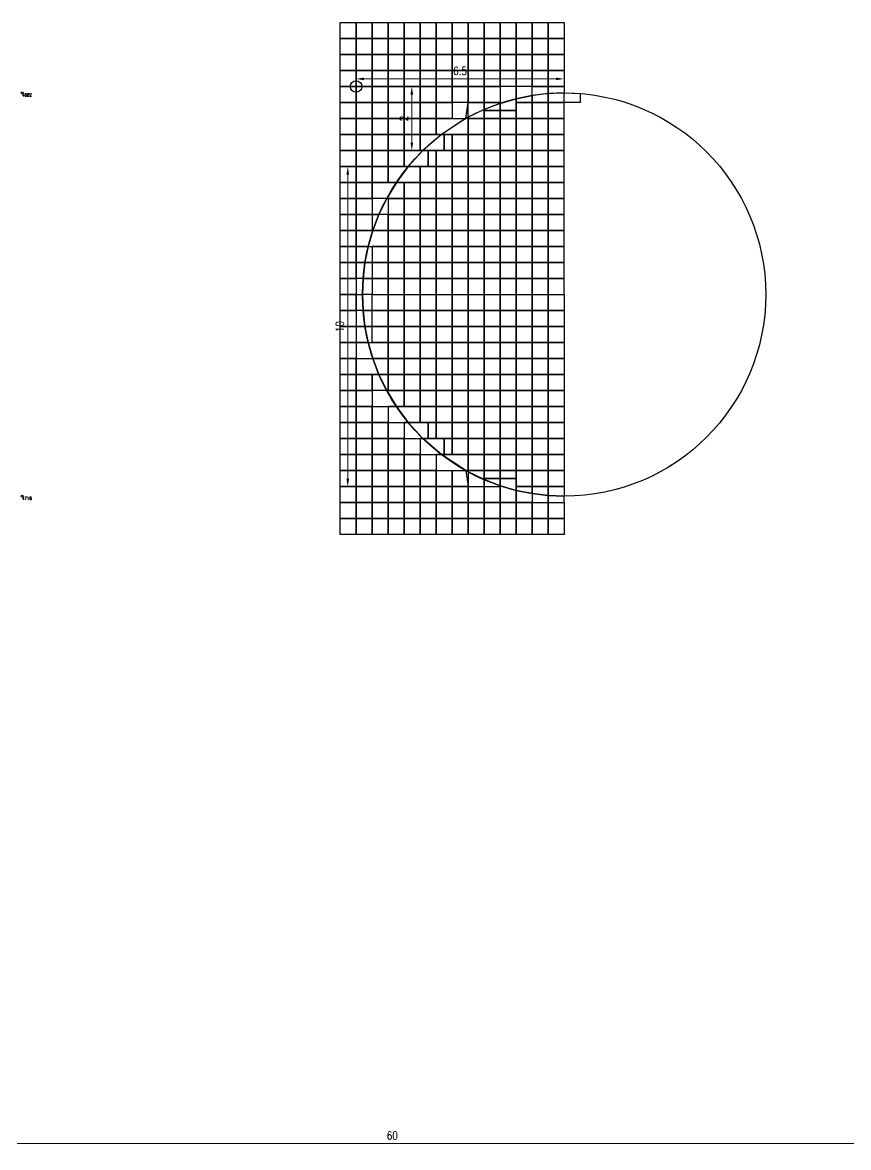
# Model space of a CAD drawing. Header units: millimetres. Extents: x -66 to 79, y -30 to 113.
# Drawn here: x 18.45 to 44.25, y 65 to 100.15 of the extents above; entities that cross this region are included whole.
import ezdxf

# ---------------------------------------------------------------- set-up
doc = ezdxf.new("R2010")
doc.units = ezdxf.units.MM
doc.layers.get('Defpoints').update_dxf_attribs({"color": 181})
for name, color, linetype in [('Irregular', 3, 'Continuous'), ('master_slave_nodes', 11, 'Continuous'), ('reg_small', 4, 'Continuous'), ('Segment_lining', 50, 'Continuous'), ('Stitch', 10, 'Continuous')]:
    doc.layers.add(name, color=color, linetype=linetype)
doc.styles.add('ROMANS', font='ROMANS.shx', dxfattribs={"width": 0.8})
doc.dimstyles.new('DIM_0.1', dxfattribs={"dimscale": 0.1, "dimtxt": 2.5, "dimasz": 2.5, "dimexe": 1.25, "dimexo": 1.25, "dimgap": 1.25, "dimtad": 1, "dimdec": 3, "dimzin": 11, "dimdsep": 46, "dimtxsty": 'ROMANS', "dimcen": 0, "dimclrd": 1, "dimclre": 1, "dimclrt": 7, "dimadec": 4, "dimazin": 3, "dimtfac": 1, "dimtdec": 3, "dimtofl": 0, "dimtmove": 2, "dimatfit": 3, "dimfxl": 1, "dimfrac": 2, "dimtolj": 1, "dimtzin": 11, "dimlwd": 0, "dimlwe": 0, "dimarcsym": 0})

# ---------------------------------------------------------------- blocks, each defined once
blk = doc.blocks.new('*D2')
at = {"color": 1, "lineweight": 0, "transparency": 16777216}
for p, q in [((0, 66.526), (0, 65.004)), ((60, 66.526), (60, 65.004)), ((0.25, 65.129), (59.75, 65.129))]:
    blk.add_line(p, q, dxfattribs=at)
at = {"color": 1, "transparency": 16777216}
for points in [[(0.25, 65.17), (0.25, 65.087), (0, 65.129)], [(59.75, 65.17), (59.75, 65.087), (60, 65.129)]]:
    blk.add_solid(points, dxfattribs=at)
at = {"layer": 'Defpoints', "color": 0, "transparency": 16777216}
for p in [(0, 66.651), (60, 66.651), (60, 65.129)]:
    blk.add_point(p, dxfattribs=at)
at = {"color": 7, "transparency": 16777216, "insert": (30, 65.379), "char_height": 0.25, "attachment_point": 5, "style": 'ROMANS'}
blk.add_mtext('\\A1;60', dxfattribs=at)
blk = doc.blocks.new('*D31')
at = {"color": 1, "lineweight": 0, "transparency": 16777216}
for p, q in [((28.867, 98.276), (28.867, 98.514)), ((35.367, 98.276), (35.367, 98.514)), ((29.117, 98.389), (35.117, 98.389))]:
    blk.add_line(p, q, dxfattribs=at)
at = {"color": 1, "transparency": 16777216}
for points in [[(29.117, 98.43), (29.117, 98.347), (28.867, 98.389)], [(35.117, 98.43), (35.117, 98.347), (35.367, 98.389)]]:
    blk.add_solid(points, dxfattribs=at)
at = {"layer": 'Defpoints', "color": 0, "transparency": 16777216}
for p in [(28.867, 98.151), (35.367, 98.389), (35.367, 98.151)]:
    blk.add_point(p, dxfattribs=at)
at = {"color": 7, "transparency": 16777216, "insert": (32.117, 98.639), "char_height": 0.25, "attachment_point": 5, "style": 'ROMANS'}
blk.add_mtext('\\A1;6.5', dxfattribs=at)
blk = doc.blocks.new('*D30')
at = {"color": 1, "lineweight": 0, "transparency": 16777216}
for p, q in [((28.742, 95.651), (28.484, 95.651)), ((28.609, 85.901), (28.609, 95.401)), ((28.742, 85.651), (28.484, 85.651))]:
    blk.add_line(p, q, dxfattribs=at)
at = {"color": 1, "transparency": 16777216}
for points in [[(28.568, 95.401), (28.651, 95.401), (28.609, 95.651)], [(28.568, 85.901), (28.651, 85.901), (28.609, 85.651)]]:
    blk.add_solid(points, dxfattribs=at)
at = {"layer": 'Defpoints', "color": 0, "transparency": 16777216}
for p in [(28.609, 95.651), (28.867, 95.651), (28.867, 85.651)]:
    blk.add_point(p, dxfattribs=at)
at = {"color": 7, "transparency": 16777216, "insert": (28.359, 90.651), "char_height": 0.25, "attachment_point": 5, "rotation": 90, "style": 'ROMANS'}
blk.add_mtext('\\A1;10', dxfattribs=at)
blk = doc.blocks.new('*D32')
at = {"color": 1, "lineweight": 0, "transparency": 16777216}
for p, q in [((30.742, 98.151), (30.485, 98.151)), ((30.61, 96.401), (30.61, 97.901)), ((30.742, 96.151), (30.485, 96.151))]:
    blk.add_line(p, q, dxfattribs=at)
at = {"color": 1, "transparency": 16777216}
for points in [[(30.568, 97.901), (30.652, 97.901), (30.61, 98.151)], [(30.568, 96.401), (30.652, 96.401), (30.61, 96.151)]]:
    blk.add_solid(points, dxfattribs=at)
at = {"layer": 'Defpoints', "color": 0, "transparency": 16777216}
for p in [(30.61, 98.151), (30.867, 98.151), (30.867, 96.151)]:
    blk.add_point(p, dxfattribs=at)
at = {"color": 7, "transparency": 16777216, "insert": (30.36, 97.151), "char_height": 0.25, "attachment_point": 5, "rotation": 90, "style": 'ROMANS'}
blk.add_mtext('\\A1;2', dxfattribs=at)
blk = doc.blocks.new('*U33')
at = {"layer": 'master_slave_nodes'}
blk.add_circle((0, 0), 0.0296, dxfattribs=at)
blk = doc.blocks.new('*U34')
at = {"color": 0, "linetype": 'ByBlock', "lineweight": -2, "transparency": 16777216}
for p, rotation in [((16.95, 97.773), 193.6418522650193), ((17.44, 97.872), 189.0945681766796), ((17.936, 97.931), 184.5472840883398), ((18.436, 97.951), 180), ((16.001, 97.461), 202.7364204416987), ((16.469, 97.636), 198.1891363533589), ((15.113, 97.003), 211.8309886183779), ((15.548, 97.25), 207.2837045300382), ((14.699, 96.723), 216.3782727067176), ((14.309, 96.411), 220.9255567950574), ((13.945, 96.069), 225.4728408833972), ((13.608, 95.699), 230.0201249717369), ((13.303, 95.303), 234.5674090600767), ((13.029, 94.885), 239.1146931484164), ((12.79, 94.446), 243.6619772367561), ((12.586, 93.989), 248.2092613250959), ((12.419, 93.518), 252.7565454134356), ((12.29, 93.035), 257.3038295017751), ((12.199, 92.544), 261.8511135901149), ((12.148, 92.047), 266.3983976784547), ((12.137, 91.547), 270.9456817667945), ((12.165, 91.048), 275.4929658551341), ((12.232, 90.552), 280.0402499434738), ((12.339, 90.064), 284.5875340318136), ((12.484, 89.586), 289.1348181201534), ((12.666, 89.12), 293.6821022084933), ((12.885, 88.671), 298.2293862968331), ((13.139, 88.24), 302.7766703851728), ((13.426, 87.831), 307.3239544735126), ((13.745, 87.446), 311.8712385618524), ((14.093, 87.087), 316.4185226501922), ((14.468, 86.757), 320.9658067385321), ((14.869, 86.458), 325.5130908268719), ((15.292, 86.192), 330.0603749152116), ((15.734, 85.959), 334.6076590035515), ((16.194, 85.763), 339.1549430918915), ((16.668, 85.604), 343.7022271802313), ((17.153, 85.483), 348.2495112685709), ((17.646, 85.401), 352.7967953569106), ((18.144, 85.358), 357.3440794452504)]:
    blk.add_blockref('*U33', p, dxfattribs=dict(at, rotation=rotation))

msp = doc.modelspace()

# ---------------------------------------------------------------- linework, layer by layer
for points in [[(28.8673, 100.1508), (29.3673, 100.1508), (29.3673, 99.6508), (28.8673, 99.6508)], [(29.3673, 100.1508), (29.8673, 100.1508), (29.8673, 99.6508), (29.3673, 99.6508)], [(29.8673, 100.1508), (30.3673, 100.1508), (30.3673, 99.6508), (29.8673, 99.6508)], [(30.3673, 100.1508), (30.8673, 100.1508), (30.8673, 99.6508), (30.3673, 99.6508)], [(30.8673, 100.1508), (31.3673, 100.1508), (31.3673, 99.6508), (30.8673, 99.6508)], [(31.3673, 100.1508), (31.8673, 100.1508), (31.8673, 99.6508), (31.3673, 99.6508)], [(31.8673, 100.1508), (32.3673, 100.1508), (32.3673, 99.6508), (31.8673, 99.6508)], [(32.3673, 100.1508), (32.8673, 100.1508), (32.8673, 99.6508), (32.3673, 99.6508)], [(32.8673, 100.1508), (33.3673, 100.1508), (33.3673, 99.6508), (32.8673, 99.6508)], [(33.3673, 100.1508), (33.8673, 100.1508), (33.8673, 99.6508), (33.3673, 99.6508)], [(33.8673, 100.1508), (34.3673, 100.1508), (34.3673, 99.6508), (33.8673, 99.6508)], [(34.3673, 100.1508), (34.8673, 100.1508), (34.8673, 99.6508), (34.3673, 99.6508)], [(34.8673, 100.1508), (35.3673, 100.1508), (35.3673, 99.6508), (34.8673, 99.6508)], [(28.8673, 99.6508), (29.3673, 99.6508), (29.3673, 99.1508), (28.8673, 99.1508)], [(29.3673, 99.6508), (29.8673, 99.6508), (29.8673, 99.1508), (29.3673, 99.1508)], [(29.8673, 99.6508), (30.3673, 99.6508), (30.3673, 99.1508), (29.8673, 99.1508)], [(30.3673, 99.6508), (30.8673, 99.6508), (30.8673, 99.1508), (30.3673, 99.1508)], [(30.8673, 99.6508), (31.3673, 99.6508), (31.3673, 99.1508), (30.8673, 99.1508)], [(31.3673, 99.6508), (31.8673, 99.6508), (31.8673, 99.1508), (31.3673, 99.1508)], [(31.8673, 99.6508), (32.3673, 99.6508), (32.3673, 99.1508), (31.8673, 99.1508)], [(32.3673, 99.6508), (32.8673, 99.6508), (32.8673, 99.1508), (32.3673, 99.1508)], [(32.8673, 99.6508), (33.3673, 99.6508), (33.3673, 99.1508), (32.8673, 99.1508)], [(33.3673, 99.6508), (33.8673, 99.6508), (33.8673, 99.1508), (33.3673, 99.1508)], [(33.8673, 99.6508), (34.3673, 99.6508), (34.3673, 99.1508), (33.8673, 99.1508)], [(34.3673, 99.6508), (34.8673, 99.6508), (34.8673, 99.1508), (34.3673, 99.1508)], [(34.8673, 99.6508), (35.3673, 99.6508), (35.3673, 99.1508), (34.8673, 99.1508)], [(28.8673, 99.1508), (29.3673, 99.1508), (29.3673, 98.6508), (28.8673, 98.6508)], [(29.3673, 99.1508), (29.8673, 99.1508), (29.8673, 98.6508), (29.3673, 98.6508)], [(29.8673, 99.1508), (30.3673, 99.1508), (30.3673, 98.6508), (29.8673, 98.6508)], [(30.3673, 99.1508), (30.8673, 99.1508), (30.8673, 98.6508), (30.3673, 98.6508)], [(30.8673, 99.1508), (31.3673, 99.1508), (31.3673, 98.6508), (30.8673, 98.6508)], [(31.3673, 99.1508), (31.8673, 99.1508), (31.8673, 98.6508), (31.3673, 98.6508)], [(31.8673, 99.1508), (32.3673, 99.1508), (32.3673, 98.6508), (31.8673, 98.6508)], [(32.3673, 99.1508), (32.8673, 99.1508), (32.8673, 98.6508), (32.3673, 98.6508)], [(32.8673, 99.1508), (33.3673, 99.1508), (33.3673, 98.6508), (32.8673, 98.6508)], [(33.3673, 99.1508), (33.8673, 99.1508), (33.8673, 98.6508), (33.3673, 98.6508)], [(33.8673, 99.1508), (34.3673, 99.1508), (34.3673, 98.6508), (33.8673, 98.6508)], [(34.3673, 99.1508), (34.8673, 99.1508), (34.8673, 98.6508), (34.3673, 98.6508)], [(34.8673, 99.1508), (35.3673, 99.1508), (35.3673, 98.6508), (34.8673, 98.6508)], [(28.8673, 98.6508), (29.3673, 98.6508), (29.3673, 98.1508), (28.8673, 98.1508)], [(29.3673, 98.6508), (29.8673, 98.6508), (29.8673, 98.1508), (29.3673, 98.1508)], [(29.8673, 98.6508), (30.3673, 98.6508), (30.3673, 98.1508), (29.8673, 98.1508)], [(30.3673, 98.6508), (30.8673, 98.6508), (30.8673, 98.1508), (30.3673, 98.1508)], [(30.8673, 98.6508), (31.3673, 98.6508), (31.3673, 98.1508), (30.8673, 98.1508)], [(31.3673, 98.6508), (31.8673, 98.6508), (31.8673, 98.1508), (31.3673, 98.1508)], [(31.8673, 98.6508), (32.3673, 98.6508), (32.3673, 98.1508), (31.8673, 98.1508)], [(32.3673, 98.6508), (32.8673, 98.6508), (32.8673, 98.1508), (32.3673, 98.1508)], [(32.8673, 98.6508), (33.3673, 98.6508), (33.3673, 98.1508), (32.8673, 98.1508)], [(33.3673, 98.6508), (33.8673, 98.6508), (33.8673, 98.1508), (33.3673, 98.1508)], [(33.8673, 98.6508), (34.3673, 98.6508), (34.3673, 98.1508), (33.8673, 98.1508)], [(34.3673, 98.6508), (34.8673, 98.6508), (34.8673, 98.1508), (34.3673, 98.1508)], [(34.8673, 98.6508), (35.3673, 98.6508), (35.3673, 98.1508), (34.8673, 98.1508)], [(30.8673, 97.6508), (31.3673, 97.6508), (31.3673, 97.1508), (30.8673, 97.1508)], [(31.3673, 97.6508), (31.8673, 97.6508), (31.8673, 97.1508), (31.3673, 97.1508)], [(33.8673, 97.1508), (34.3673, 97.1508), (34.3673, 97.6508), (33.8673, 97.6508)], [(34.3673, 97.1508), (34.8673, 97.1508), (34.8673, 97.6508), (34.3673, 97.6508)], [(34.8673, 97.1508), (35.3673, 97.1508), (35.3673, 97.6508), (34.8673, 97.6508)], [(30.8673, 97.1508), (31.3673, 97.1508), (31.3673, 96.6508), (30.8673, 96.6508)], [(32.3673, 96.6508), (32.8673, 96.6508), (32.8673, 97.1508), (32.3673, 97.1508)], [(31.8673, 96.1508), (32.3673, 96.1508), (32.3673, 96.6508), (31.8673, 96.6508)], [(32.3673, 96.1508), (32.8673, 96.1508), (32.8673, 96.6508), (32.3673, 96.6508)], [(28.8673, 96.1508), (29.3673, 96.1508), (29.3673, 95.6508), (28.8673, 95.6508)], [(29.3673, 96.1508), (29.8673, 96.1508), (29.8673, 95.6508), (29.3673, 95.6508)], [(29.8673, 96.1508), (30.3673, 96.1508), (30.3673, 95.6508), (29.8673, 95.6508)], [(31.3673, 95.6508), (31.8673, 95.6508), (31.8673, 96.1508), (31.3673, 96.1508)], [(28.8673, 95.6508), (29.3673, 95.6508), (29.3673, 95.1508), (28.8673, 95.1508)], [(29.3673, 95.6508), (29.8673, 95.6508), (29.8673, 95.1508), (29.3673, 95.1508)], [(30.8673, 95.1508), (31.3673, 95.1508), (31.3673, 95.6508), (30.8673, 95.6508)], [(31.3673, 95.1508), (31.8673, 95.1508), (31.8673, 95.6508), (31.3673, 95.6508)], [(31.8673, 95.1508), (32.3673, 95.1508), (32.3673, 95.6508), (31.8673, 95.6508)], [(32.3673, 95.1508), (32.8673, 95.1508), (32.8673, 95.6508), (32.3673, 95.6508)], [(32.8673, 95.1508), (33.3673, 95.1508), (33.3673, 95.6508), (32.8673, 95.6508)], [(33.3673, 95.1508), (33.8673, 95.1508), (33.8673, 95.6508), (33.3673, 95.6508)], [(33.8673, 95.1508), (34.3673, 95.1508), (34.3673, 95.6508), (33.8673, 95.6508)], [(34.3673, 95.1508), (34.8673, 95.1508), (34.8673, 95.6508), (34.3673, 95.6508)], [(34.8673, 95.1508), (35.3673, 95.1508), (35.3673, 95.6508), (34.8673, 95.6508)], [(28.8673, 95.1508), (29.3673, 95.1508), (29.3673, 94.6508), (28.8673, 94.6508)], [(30.3673, 94.6508), (30.8673, 94.6508), (30.8673, 95.1508), (30.3673, 95.1508)], [(31.3673, 94.6508), (31.8673, 94.6508), (31.8673, 95.1508), (31.3673, 95.1508)], [(31.8673, 94.6508), (32.3673, 94.6508), (32.3673, 95.1508), (31.8673, 95.1508)], [(32.3673, 94.6508), (32.8673, 94.6508), (32.8673, 95.1508), (32.3673, 95.1508)], [(32.8673, 94.6508), (33.3673, 94.6508), (33.3673, 95.1508), (32.8673, 95.1508)], [(33.3673, 94.6508), (33.8673, 94.6508), (33.8673, 95.1508), (33.3673, 95.1508)], [(33.8673, 94.6508), (34.3673, 94.6508), (34.3673, 95.1508), (33.8673, 95.1508)], [(34.3673, 94.6508), (34.8673, 94.6508), (34.8673, 95.1508), (34.3673, 95.1508)], [(34.8673, 94.6508), (35.3673, 94.6508), (35.3673, 95.1508), (34.8673, 95.1508)], [(28.8673, 94.6508), (29.3673, 94.6508), (29.3673, 94.1508), (28.8673, 94.1508)], [(31.3673, 94.1508), (31.8673, 94.1508), (31.8673, 94.6508), (31.3673, 94.6508)], [(31.8673, 94.1508), (32.3673, 94.1508), (32.3673, 94.6508), (31.8673, 94.6508)], [(32.3673, 94.1508), (32.8673, 94.1508), (32.8673, 94.6508), (32.3673, 94.6508)], [(32.8673, 94.1508), (33.3673, 94.1508), (33.3673, 94.6508), (32.8673, 94.6508)], [(33.3673, 94.1508), (33.8673, 94.1508), (33.8673, 94.6508), (33.3673, 94.6508)], [(33.8673, 94.1508), (34.3673, 94.1508), (34.3673, 94.6508), (33.8673, 94.6508)], [(34.3673, 94.1508), (34.8673, 94.1508), (34.8673, 94.6508), (34.3673, 94.6508)], [(34.8673, 94.1508), (35.3673, 94.1508), (35.3673, 94.6508), (34.8673, 94.6508)], [(28.8673, 94.1508), (29.3673, 94.1508), (29.3673, 93.6508), (28.8673, 93.6508)], [(31.3673, 93.6508), (31.8673, 93.6508), (31.8673, 94.1508), (31.3673, 94.1508)], [(31.8673, 93.6508), (32.3673, 93.6508), (32.3673, 94.1508), (31.8673, 94.1508)], [(32.3673, 93.6508), (32.8673, 93.6508), (32.8673, 94.1508), (32.3673, 94.1508)], [(32.8673, 93.6508), (33.3673, 93.6508), (33.3673, 94.1508), (32.8673, 94.1508)], [(33.3673, 93.6508), (33.8673, 93.6508), (33.8673, 94.1508), (33.3673, 94.1508)], [(33.8673, 93.6508), (34.3673, 93.6508), (34.3673, 94.1508), (33.8673, 94.1508)], [(34.3673, 93.6508), (34.8673, 93.6508), (34.8673, 94.1508), (34.3673, 94.1508)], [(34.8673, 93.6508), (35.3673, 93.6508), (35.3673, 94.1508), (34.8673, 94.1508)], [(31.3673, 93.1508), (31.8673, 93.1508), (31.8673, 93.6508), (31.3673, 93.6508)], [(31.8673, 93.1508), (32.3673, 93.1508), (32.3673, 93.6508), (31.8673, 93.6508)], [(32.3673, 93.1508), (32.8673, 93.1508), (32.8673, 93.6508), (32.3673, 93.6508)], [(32.8673, 93.1508), (33.3673, 93.1508), (33.3673, 93.6508), (32.8673, 93.6508)], [(33.3673, 93.1508), (33.8673, 93.1508), (33.8673, 93.6508), (33.3673, 93.6508)], [(33.8673, 93.1508), (34.3673, 93.1508), (34.3673, 93.6508), (33.8673, 93.6508)], [(34.3673, 93.1508), (34.8673, 93.1508), (34.8673, 93.6508), (34.3673, 93.6508)], [(34.8673, 93.1508), (35.3673, 93.1508), (35.3673, 93.6508), (34.8673, 93.6508)], [(29.3673, 92.6508), (29.8673, 92.6508), (29.8673, 93.1508), (29.3673, 93.1508)], [(31.3673, 92.6508), (31.8673, 92.6508), (31.8673, 93.1508), (31.3673, 93.1508)], [(31.8673, 92.6508), (32.3673, 92.6508), (32.3673, 93.1508), (31.8673, 93.1508)], [(32.3673, 92.6508), (32.8673, 92.6508), (32.8673, 93.1508), (32.3673, 93.1508)], [(32.8673, 92.6508), (33.3673, 92.6508), (33.3673, 93.1508), (32.8673, 93.1508)], [(33.3673, 92.6508), (33.8673, 92.6508), (33.8673, 93.1508), (33.3673, 93.1508)], [(33.8673, 92.6508), (34.3673, 92.6508), (34.3673, 93.1508), (33.8673, 93.1508)], [(34.3673, 92.6508), (34.8673, 92.6508), (34.8673, 93.1508), (34.3673, 93.1508)], [(34.8673, 92.6508), (35.3673, 92.6508), (35.3673, 93.1508), (34.8673, 93.1508)], [(29.3673, 92.1508), (29.8673, 92.1508), (29.8673, 92.6508), (29.3673, 92.6508)], [(31.3673, 92.1508), (31.8673, 92.1508), (31.8673, 92.6508), (31.3673, 92.6508)], [(31.8673, 92.1508), (32.3673, 92.1508), (32.3673, 92.6508), (31.8673, 92.6508)], [(32.3673, 92.1508), (32.8673, 92.1508), (32.8673, 92.6508), (32.3673, 92.6508)], [(32.8673, 92.1508), (33.3673, 92.1508), (33.3673, 92.6508), (32.8673, 92.6508)], [(33.3673, 92.1508), (33.8673, 92.1508), (33.8673, 92.6508), (33.3673, 92.6508)], [(33.8673, 92.1508), (34.3673, 92.1508), (34.3673, 92.6508), (33.8673, 92.6508)], [(34.3673, 92.1508), (34.8673, 92.1508), (34.8673, 92.6508), (34.3673, 92.6508)], [(34.8673, 92.1508), (35.3673, 92.1508), (35.3673, 92.6508), (34.8673, 92.6508)], [(29.3673, 91.6508), (29.8673, 91.6508), (29.8673, 92.1508), (29.3673, 92.1508)], [(31.3673, 91.6508), (31.8673, 91.6508), (31.8673, 92.1508), (31.3673, 92.1508)], [(31.8673, 91.6508), (32.3673, 91.6508), (32.3673, 92.1508), (31.8673, 92.1508)], [(32.3673, 91.6508), (32.8673, 91.6508), (32.8673, 92.1508), (32.3673, 92.1508)], [(32.8673, 91.6508), (33.3673, 91.6508), (33.3673, 92.1508), (32.8673, 92.1508)], [(33.3673, 91.6508), (33.8673, 91.6508), (33.8673, 92.1508), (33.3673, 92.1508)], [(33.8673, 91.6508), (34.3673, 91.6508), (34.3673, 92.1508), (33.8673, 92.1508)], [(34.3673, 91.6508), (34.8673, 91.6508), (34.8673, 92.1508), (34.3673, 92.1508)], [(34.8673, 91.6508), (35.3673, 91.6508), (35.3673, 92.1508), (34.8673, 92.1508)], [(29.3673, 91.6508), (29.8673, 91.6508), (29.8673, 91.1508), (29.3673, 91.1508)], [(31.3673, 91.6508), (31.8673, 91.6508), (31.8673, 91.1508), (31.3673, 91.1508)], [(31.8673, 91.6508), (32.3673, 91.6508), (32.3673, 91.1508), (31.8673, 91.1508)], [(32.3673, 91.6508), (32.8673, 91.6508), (32.8673, 91.1508), (32.3673, 91.1508)], [(32.8673, 91.6508), (33.3673, 91.6508), (33.3673, 91.1508), (32.8673, 91.1508)], [(33.3673, 91.6508), (33.8673, 91.6508), (33.8673, 91.1508), (33.3673, 91.1508)], [(33.8673, 91.6508), (34.3673, 91.6508), (34.3673, 91.1508), (33.8673, 91.1508)], [(34.3673, 91.6508), (34.8673, 91.6508), (34.8673, 91.1508), (34.3673, 91.1508)], [(34.8673, 91.6508), (35.3673, 91.6508), (35.3673, 91.1508), (34.8673, 91.1508)], [(29.3673, 91.1508), (29.8673, 91.1508), (29.8673, 90.6508), (29.3673, 90.6508)], [(31.3673, 91.1508), (31.8673, 91.1508), (31.8673, 90.6508), (31.3673, 90.6508)], [(31.8673, 91.1508), (32.3673, 91.1508), (32.3673, 90.6508), (31.8673, 90.6508)], [(32.3673, 91.1508), (32.8673, 91.1508), (32.8673, 90.6508), (32.3673, 90.6508)], [(32.8673, 91.1508), (33.3673, 91.1508), (33.3673, 90.6508), (32.8673, 90.6508)], [(33.3673, 91.1508), (33.8673, 91.1508), (33.8673, 90.6508), (33.3673, 90.6508)], [(33.8673, 91.1508), (34.3673, 91.1508), (34.3673, 90.6508), (33.8673, 90.6508)], [(34.3673, 91.1508), (34.8673, 91.1508), (34.8673, 90.6508), (34.3673, 90.6508)], [(34.8673, 91.1508), (35.3673, 91.1508), (35.3673, 90.6508), (34.8673, 90.6508)], [(29.3673, 90.6508), (29.8673, 90.6508), (29.8673, 90.1508), (29.3673, 90.1508)], [(31.3673, 90.6508), (31.8673, 90.6508), (31.8673, 90.1508), (31.3673, 90.1508)], [(31.8673, 90.6508), (32.3673, 90.6508), (32.3673, 90.1508), (31.8673, 90.1508)], [(32.3673, 90.6508), (32.8673, 90.6508), (32.8673, 90.1508), (32.3673, 90.1508)], [(32.8673, 90.6508), (33.3673, 90.6508), (33.3673, 90.1508), (32.8673, 90.1508)], [(33.3673, 90.6508), (33.8673, 90.6508), (33.8673, 90.1508), (33.3673, 90.1508)], [(33.8673, 90.6508), (34.3673, 90.6508), (34.3673, 90.1508), (33.8673, 90.1508)], [(34.3673, 90.6508), (34.8673, 90.6508), (34.8673, 90.1508), (34.3673, 90.1508)], [(34.8673, 90.6508), (35.3673, 90.6508), (35.3673, 90.1508), (34.8673, 90.1508)], [(31.3673, 90.1508), (31.8673, 90.1508), (31.8673, 89.6508), (31.3673, 89.6508)], [(31.8673, 90.1508), (32.3673, 90.1508), (32.3673, 89.6508), (31.8673, 89.6508)], [(32.3673, 90.1508), (32.8673, 90.1508), (32.8673, 89.6508), (32.3673, 89.6508)], [(32.8673, 90.1508), (33.3673, 90.1508), (33.3673, 89.6508), (32.8673, 89.6508)], [(33.3673, 90.1508), (33.8673, 90.1508), (33.8673, 89.6508), (33.3673, 89.6508)], [(33.8673, 90.1508), (34.3673, 90.1508), (34.3673, 89.6508), (33.8673, 89.6508)], [(34.3673, 90.1508), (34.8673, 90.1508), (34.8673, 89.6508), (34.3673, 89.6508)], [(34.8673, 90.1508), (35.3673, 90.1508), (35.3673, 89.6508), (34.8673, 89.6508)], [(31.3673, 89.6508), (31.8673, 89.6508), (31.8673, 89.1508), (31.3673, 89.1508)], [(31.8673, 89.6508), (32.3673, 89.6508), (32.3673, 89.1508), (31.8673, 89.1508)], [(32.3673, 89.6508), (32.8673, 89.6508), (32.8673, 89.1508), (32.3673, 89.1508)], [(32.8673, 89.6508), (33.3673, 89.6508), (33.3673, 89.1508), (32.8673, 89.1508)], [(33.3673, 89.6508), (33.8673, 89.6508), (33.8673, 89.1508), (33.3673, 89.1508)], [(33.8673, 89.6508), (34.3673, 89.6508), (34.3673, 89.1508), (33.8673, 89.1508)], [(34.3673, 89.6508), (34.8673, 89.6508), (34.8673, 89.1508), (34.3673, 89.1508)], [(34.8673, 89.6508), (35.3673, 89.6508), (35.3673, 89.1508), (34.8673, 89.1508)], [(28.8673, 89.1508), (29.3673, 89.1508), (29.3673, 88.6508), (28.8673, 88.6508)], [(31.3673, 89.1508), (31.8673, 89.1508), (31.8673, 88.6508), (31.3673, 88.6508)], [(31.8673, 89.1508), (32.3673, 89.1508), (32.3673, 88.6508), (31.8673, 88.6508)], [(32.3673, 89.1508), (32.8673, 89.1508), (32.8673, 88.6508), (32.3673, 88.6508)], [(32.8673, 89.1508), (33.3673, 89.1508), (33.3673, 88.6508), (32.8673, 88.6508)], [(33.3673, 89.1508), (33.8673, 89.1508), (33.8673, 88.6508), (33.3673, 88.6508)], [(33.8673, 89.1508), (34.3673, 89.1508), (34.3673, 88.6508), (33.8673, 88.6508)], [(34.3673, 89.1508), (34.8673, 89.1508), (34.8673, 88.6508), (34.3673, 88.6508)], [(34.8673, 89.1508), (35.3673, 89.1508), (35.3673, 88.6508), (34.8673, 88.6508)], [(28.8673, 88.6508), (29.3673, 88.6508), (29.3673, 88.1508), (28.8673, 88.1508)], [(30.3673, 88.6508), (30.8673, 88.6508), (30.8673, 88.1508), (30.3673, 88.1508)], [(31.3673, 88.6508), (31.8673, 88.6508), (31.8673, 88.1508), (31.3673, 88.1508)], [(31.8673, 88.6508), (32.3673, 88.6508), (32.3673, 88.1508), (31.8673, 88.1508)], [(32.3673, 88.6508), (32.8673, 88.6508), (32.8673, 88.1508), (32.3673, 88.1508)], [(32.8673, 88.6508), (33.3673, 88.6508), (33.3673, 88.1508), (32.8673, 88.1508)], [(33.3673, 88.6508), (33.8673, 88.6508), (33.8673, 88.1508), (33.3673, 88.1508)], [(33.8673, 88.6508), (34.3673, 88.6508), (34.3673, 88.1508), (33.8673, 88.1508)], [(34.3673, 88.6508), (34.8673, 88.6508), (34.8673, 88.1508), (34.3673, 88.1508)], [(34.8673, 88.6508), (35.3673, 88.6508), (35.3673, 88.1508), (34.8673, 88.1508)], [(28.8673, 88.1508), (29.3673, 88.1508), (29.3673, 87.6508), (28.8673, 87.6508)], [(29.3673, 88.1508), (29.8673, 88.1508), (29.8673, 87.6508), (29.3673, 87.6508)], [(31.3673, 88.1508), (31.8673, 88.1508), (31.8673, 87.6508), (31.3673, 87.6508)], [(31.8673, 88.1508), (32.3673, 88.1508), (32.3673, 87.6508), (31.8673, 87.6508)], [(32.3673, 88.1508), (32.8673, 88.1508), (32.8673, 87.6508), (32.3673, 87.6508)], [(32.8673, 88.1508), (33.3673, 88.1508), (33.3673, 87.6508), (32.8673, 87.6508)], [(33.3673, 88.1508), (33.8673, 88.1508), (33.8673, 87.6508), (33.3673, 87.6508)], [(33.8673, 88.1508), (34.3673, 88.1508), (34.3673, 87.6508), (33.8673, 87.6508)], [(34.3673, 88.1508), (34.8673, 88.1508), (34.8673, 87.6508), (34.3673, 87.6508)], [(34.8673, 88.1508), (35.3673, 88.1508), (35.3673, 87.6508), (34.8673, 87.6508)], [(28.8673, 87.6508), (29.3673, 87.6508), (29.3673, 87.1508), (28.8673, 87.1508)], [(29.3673, 87.6508), (29.8673, 87.6508), (29.8673, 87.1508), (29.3673, 87.1508)], [(29.8673, 87.6508), (30.3673, 87.6508), (30.3673, 87.1508), (29.8673, 87.1508)], [(31.3673, 87.6508), (31.8673, 87.6508), (31.8673, 87.1508), (31.3673, 87.1508)], [(31.8673, 87.6508), (32.3673, 87.6508), (32.3673, 87.1508), (31.8673, 87.1508)], [(32.3673, 87.6508), (32.8673, 87.6508), (32.8673, 87.1508), (32.3673, 87.1508)], [(32.8673, 87.6508), (33.3673, 87.6508), (33.3673, 87.1508), (32.8673, 87.1508)], [(33.3673, 87.6508), (33.8673, 87.6508), (33.8673, 87.1508), (33.3673, 87.1508)], [(33.8673, 87.6508), (34.3673, 87.6508), (34.3673, 87.1508), (33.8673, 87.1508)], [(34.3673, 87.6508), (34.8673, 87.6508), (34.8673, 87.1508), (34.3673, 87.1508)], [(34.8673, 87.6508), (35.3673, 87.6508), (35.3673, 87.1508), (34.8673, 87.1508)], [(30.8673, 86.6508), (31.3673, 86.6508), (31.3673, 86.1508), (30.8673, 86.1508)], [(32.3673, 86.6508), (32.8673, 86.6508), (32.8673, 86.1508), (32.3673, 86.1508)], [(32.8673, 86.6508), (33.3673, 86.6508), (33.3673, 86.1508), (32.8673, 86.1508)], [(33.3673, 86.6508), (33.8673, 86.6508), (33.8673, 86.1508), (33.3673, 86.1508)], [(30.8673, 86.1508), (31.3673, 86.1508), (31.3673, 85.6508), (30.8673, 85.6508)], [(31.3673, 86.1508), (31.8673, 86.1508), (31.8673, 85.6508), (31.3673, 85.6508)], [(33.3673, 86.1508), (33.8673, 86.1508), (33.8673, 85.9008), (33.3673, 85.9008)], [(28.8673, 85.1508), (29.3673, 85.1508), (29.3673, 84.6508), (28.8673, 84.6508)], [(29.3673, 85.1508), (29.8673, 85.1508), (29.8673, 84.6508), (29.3673, 84.6508)], [(29.8673, 85.1508), (30.3673, 85.1508), (30.3673, 84.6508), (29.8673, 84.6508)], [(30.3673, 85.1508), (30.8673, 85.1508), (30.8673, 84.6508), (30.3673, 84.6508)], [(30.8673, 85.1508), (31.3673, 85.1508), (31.3673, 84.6508), (30.8673, 84.6508)], [(31.3673, 85.1508), (31.8673, 85.1508), (31.8673, 84.6508), (31.3673, 84.6508)], [(31.8673, 85.1508), (32.3673, 85.1508), (32.3673, 84.6508), (31.8673, 84.6508)], [(32.3673, 85.1508), (32.8673, 85.1508), (32.8673, 84.6508), (32.3673, 84.6508)], [(32.8673, 85.1508), (33.3673, 85.1508), (33.3673, 84.6508), (32.8673, 84.6508)], [(33.3673, 85.1508), (33.8673, 85.1508), (33.8673, 84.6508), (33.3673, 84.6508)], [(33.8673, 85.1508), (34.3673, 85.1508), (34.3673, 84.6508), (33.8673, 84.6508)], [(34.3673, 85.1508), (34.8673, 85.1508), (34.8673, 84.6508), (34.3673, 84.6508)], [(34.8673, 85.1508), (35.3673, 85.1508), (35.3673, 84.6508), (34.8673, 84.6508)], [(28.8673, 84.6508), (29.3673, 84.6508), (29.3673, 84.1508), (28.8673, 84.1508)], [(29.3673, 84.6508), (29.8673, 84.6508), (29.8673, 84.1508), (29.3673, 84.1508)], [(29.8673, 84.6508), (30.3673, 84.6508), (30.3673, 84.1508), (29.8673, 84.1508)], [(30.3673, 84.6508), (30.8673, 84.6508), (30.8673, 84.1508), (30.3673, 84.1508)], [(30.8673, 84.6508), (31.3673, 84.6508), (31.3673, 84.1508), (30.8673, 84.1508)], [(31.3673, 84.6508), (31.8673, 84.6508), (31.8673, 84.1508), (31.3673, 84.1508)], [(31.8673, 84.6508), (32.3673, 84.6508), (32.3673, 84.1508), (31.8673, 84.1508)], [(32.3673, 84.6508), (32.8673, 84.6508), (32.8673, 84.1508), (32.3673, 84.1508)], [(32.8673, 84.6508), (33.3673, 84.6508), (33.3673, 84.1508), (32.8673, 84.1508)], [(33.3673, 84.6508), (33.8673, 84.6508), (33.8673, 84.1508), (33.3673, 84.1508)], [(33.8673, 84.6508), (34.3673, 84.6508), (34.3673, 84.1508), (33.8673, 84.1508)], [(34.3673, 84.6508), (34.8673, 84.6508), (34.8673, 84.1508), (34.3673, 84.1508)], [(34.8673, 84.6508), (35.3673, 84.6508), (35.3673, 84.1508), (34.8673, 84.1508)]]:
    msp.add_lwpolyline(points, close=True)
for points in [[(32.3673, 86.1508), (32.2948, 86.1508), (32.3673, 86.111), (32.3673, 86.1508)], [(32.8673, 85.8681), (32.8673, 85.6508), (33.3673, 85.6508), (33.3673, 85.6767), (32.8673, 85.8681)]]:
    msp.add_lwpolyline(points)
msp.add_circle((35.3673, 91.6508), 6.3)
at = {"layer": 'Defpoints'}
msp.add_circle((28.8673, 98.1508), 0.1802, dxfattribs=at)
at = {"layer": 'Irregular'}
for points in [[(33.8673, 98.1508), (33.3673, 98.1508), (33.3673, 97.6249), (33.8673, 97.7696), (33.8673, 98.1508)], [(34.3673, 97.8709), (34.3673, 98.1508), (33.8673, 98.1508), (33.8673, 97.7696), (34.3673, 97.8709)], [(34.8673, 98.1508), (34.8673, 97.9309), (34.3673, 97.8709), (34.3673, 98.1508), (34.8673, 98.1508)], [(35.3673, 98.1508), (35.3673, 97.9508), (34.8673, 97.9309), (34.8673, 98.1508), (35.3673, 98.1508)], [(33.8673, 97.4008), (33.8673, 97.7696), (33.3673, 97.6249), (33.3673, 97.4008), (33.8673, 97.4008)], [(33.8673, 97.6508), (34.3673, 97.6508), (34.3673, 97.8709), (33.8673, 97.7696), (33.8673, 97.6508)], [(34.3673, 97.6508), (34.8673, 97.6508), (34.8673, 97.9309), (34.3673, 97.8709), (34.3673, 97.6508)], [(35.3673, 97.6508), (35.3673, 97.9508), (34.8673, 97.9309), (34.8673, 97.6508), (35.3673, 97.6508)], [(35.3673, 97.6508), (35.3673, 97.9508), (35.8673, 97.9309), (35.8673, 97.6508), (35.3673, 97.6508)], [(32.2948, 97.1508), (32.3673, 97.6508), (31.8673, 97.6508), (31.8673, 97.1508), (32.2948, 97.1508)], [(32.3673, 97.1907), (32.3673, 97.6508), (32.8673, 97.6508), (32.8673, 97.4335), (32.3673, 97.1907)], [(32.8673, 97.1508), (32.8673, 97.4335), (32.3673, 97.1907), (32.3673, 97.1508), (32.8673, 97.1508)], [(33.3673, 97.6508), (33.3673, 97.6249), (32.8673, 97.4335), (32.8673, 97.6508), (33.3673, 97.6508)], [(33.3673, 97.4008), (33.3673, 97.6249), (32.8673, 97.4335), (32.8673, 97.4008), (33.3673, 97.4008)], [(31.5345, 96.6508), (31.3673, 96.6508), (31.3673, 97.1508), (32.2948, 97.1508), (31.5345, 96.6508)], [(32.3673, 96.6508), (32.3673, 97.1508), (32.2948, 97.1508), (31.5345, 96.6508), (32.3673, 96.6508)], [(30.8673, 96.1508), (30.8673, 96.6508), (31.5345, 96.6508), (30.9582, 96.1508), (30.8673, 96.1508)], [(31.6173, 96.6508), (31.5345, 96.6508), (30.9582, 96.1508), (31.6173, 96.1508), (31.6173, 96.6508)], [(30.3673, 95.6508), (30.3673, 96.1508), (30.9582, 96.1508), (30.5001, 95.6508), (30.3673, 95.6508)], [(31.1173, 96.1508), (30.9582, 96.1508), (30.5001, 95.6508), (31.1173, 95.6508), (31.1173, 96.1508)], [(29.8673, 95.1508), (29.8673, 95.6508), (30.5001, 95.6508), (30.129, 95.1508), (29.8673, 95.1508)], [(30.8673, 95.6508), (30.5001, 95.6508), (30.129, 95.1508), (30.8673, 95.1508), (30.8673, 95.6508)], [(29.3673, 94.6508), (29.3673, 95.1508), (30.129, 95.1508), (29.8274, 94.6508), (29.3673, 94.6508)], [(30.3673, 94.6508), (30.3673, 95.1508), (30.129, 95.1508), (29.8274, 94.6508), (30.3673, 94.6508)], [(29.3673, 94.1508), (29.5846, 94.1508), (29.8274, 94.6508), (29.3673, 94.6508), (29.3673, 94.1508)], [(28.8673, 93.6508), (29.3932, 93.6508), (29.5846, 94.1508), (28.8673, 94.1508), (28.8673, 93.6508)], [(29.8673, 93.6508), (29.8673, 94.1508), (29.5846, 94.1508), (29.3932, 93.6508), (29.8673, 93.6508)], [(28.8673, 93.1508), (28.8673, 93.6508), (29.3932, 93.6508), (29.2485, 93.1508), (28.8673, 93.1508)], [(29.8673, 93.6508), (29.3932, 93.6508), (29.2485, 93.1508), (29.8673, 93.1508), (29.8673, 93.6508)], [(28.8673, 92.6508), (28.8673, 93.1508), (29.2485, 93.1508), (29.1472, 92.6508), (28.8673, 92.6508)], [(29.3673, 92.6508), (29.1472, 92.6508), (29.2485, 93.1508), (29.3673, 93.1508), (29.3673, 92.6508)], [(28.8673, 92.1508), (28.8673, 92.6508), (29.1472, 92.6508), (29.0872, 92.1508), (28.8673, 92.1508)], [(29.3673, 92.1508), (29.0872, 92.1508), (29.1472, 92.6508), (29.3673, 92.6508), (29.3673, 92.1508)], [(28.8673, 91.6508), (29.0673, 91.6508), (29.0872, 92.1508), (28.8673, 92.1508), (28.8673, 91.6508)], [(29.3673, 91.6508), (29.0673, 91.6508), (29.0872, 92.1508), (29.3673, 92.1508), (29.3673, 91.6508)], [(28.8673, 91.6508), (29.0673, 91.6508), (29.0872, 91.1508), (28.8673, 91.1508), (28.8673, 91.6508)], [(29.3673, 91.6508), (29.0673, 91.6508), (29.0872, 91.1508), (29.3673, 91.1508), (29.3673, 91.6508)], [(28.8673, 91.1508), (28.8673, 90.6508), (29.1472, 90.6508), (29.0872, 91.1508), (28.8673, 91.1508)], [(29.3673, 91.1508), (29.0872, 91.1508), (29.1472, 90.6508), (29.3673, 90.6508), (29.3673, 91.1508)], [(28.8673, 90.6508), (28.8673, 90.1508), (29.2485, 90.1508), (29.1472, 90.6508), (28.8673, 90.6508)], [(29.3673, 90.6508), (29.1472, 90.6508), (29.2485, 90.1508), (29.3673, 90.1508), (29.3673, 90.6508)], [(28.8673, 90.1508), (28.8673, 89.6508), (29.3932, 89.6508), (29.2485, 90.1508), (28.8673, 90.1508)], [(29.8673, 89.6508), (29.3932, 89.6508), (29.2485, 90.1508), (29.8673, 90.1508), (29.8673, 89.6508)], [(28.8673, 89.6508), (29.3932, 89.6508), (29.5846, 89.1508), (28.8673, 89.1508), (28.8673, 89.6508)], [(29.8673, 89.6508), (29.8673, 89.1508), (29.5846, 89.1508), (29.3932, 89.6508), (29.8673, 89.6508)], [(29.3673, 89.1508), (29.5846, 89.1508), (29.8274, 88.6508), (29.3673, 88.6508), (29.3673, 89.1508)], [(29.8673, 88.6508), (29.8274, 88.6508), (29.5846, 89.1508), (29.8673, 89.1508), (29.8673, 88.6508)], [(29.3673, 88.6508), (29.3673, 88.1508), (30.129, 88.1508), (29.8274, 88.6508), (29.3673, 88.6508)], [(30.3673, 88.6508), (30.3673, 88.1508), (30.129, 88.1508), (29.8274, 88.6508), (30.3673, 88.6508)], [(29.8673, 88.1508), (29.8673, 87.6508), (30.5001, 87.6508), (30.129, 88.1508), (29.8673, 88.1508)], [(30.8673, 87.6508), (30.5001, 87.6508), (30.129, 88.1508), (30.8673, 88.1508), (30.8673, 87.6508)], [(30.3673, 87.6508), (30.3673, 87.1508), (30.9582, 87.1508), (30.5001, 87.6508), (30.3673, 87.6508)], [(31.1173, 87.1508), (30.9582, 87.1508), (30.5001, 87.6508), (31.1173, 87.6508), (31.1173, 87.1508)], [(30.8673, 87.1508), (30.8673, 86.6508), (31.5345, 86.6508), (30.9582, 87.1508), (30.8673, 87.1508)], [(31.6173, 86.6508), (31.5345, 86.6508), (30.9582, 87.1508), (31.6173, 87.1508), (31.6173, 86.6508)], [(31.5345, 86.6508), (31.3673, 86.6508), (31.3673, 86.1508), (32.2948, 86.1508), (31.5345, 86.6508)], [(32.3673, 86.6508), (32.3673, 86.1508), (32.2948, 86.1508), (31.5345, 86.6508), (32.3673, 86.6508)], [(32.2948, 86.1508), (32.3673, 85.6508), (31.8673, 85.6508), (31.8673, 86.1508), (32.2948, 86.1508)], [(32.8673, 86.1508), (32.8673, 85.8681), (32.3673, 86.111), (32.3673, 86.1508), (32.8673, 86.1508)], [(32.3673, 86.111), (32.3673, 85.6508), (32.8673, 85.6508), (32.8673, 85.8681), (32.3673, 86.111)], [(33.3673, 85.9008), (33.3673, 85.6767), (32.8673, 85.8681), (32.8673, 85.9008), (33.3673, 85.9008)], [(33.3673, 85.6508), (33.3673, 85.6767), (32.8673, 85.8681), (32.8673, 85.6508), (33.3673, 85.6508)], [(33.8673, 85.9008), (33.8673, 85.532), (33.3673, 85.6767), (33.3673, 85.9008), (33.8673, 85.9008)], [(33.8673, 85.1508), (33.3673, 85.1508), (33.3673, 85.6767), (33.8673, 85.532), (33.8673, 85.1508)], [(33.8673, 85.6508), (34.3673, 85.6508), (34.3673, 85.4307), (33.8673, 85.532), (33.8673, 85.6508)], [(34.3673, 85.4307), (34.3673, 85.1508), (33.8673, 85.1508), (33.8673, 85.532), (34.3673, 85.4307)], [(34.3673, 85.6508), (34.8673, 85.6508), (34.8673, 85.3707), (34.3673, 85.4307), (34.3673, 85.6508)], [(34.8673, 85.1508), (34.8673, 85.3707), (34.3673, 85.4307), (34.3673, 85.1508), (34.8673, 85.1508)], [(35.3673, 85.6508), (35.3673, 85.3508), (34.8673, 85.3707), (34.8673, 85.6508), (35.3673, 85.6508)], [(35.3673, 85.1508), (35.3673, 85.3508), (34.8673, 85.3707), (34.8673, 85.1508), (35.3673, 85.1508)]]:
    msp.add_lwpolyline(points, dxfattribs=at)
for points in [[(32.8673, 97.1508), (33.3673, 97.1508), (33.3673, 97.4008), (32.8673, 97.4008)], [(33.3673, 97.1508), (33.8673, 97.1508), (33.8673, 97.4008), (33.3673, 97.4008)], [(31.6173, 96.1508), (31.8673, 96.1508), (31.8673, 96.6508), (31.6173, 96.6508)], [(31.1173, 95.6508), (31.3673, 95.6508), (31.3673, 96.1508), (31.1173, 96.1508)], [(31.1173, 87.6508), (31.3673, 87.6508), (31.3673, 87.1508), (31.1173, 87.1508)], [(31.6173, 87.1508), (31.8673, 87.1508), (31.8673, 86.6508), (31.6173, 86.6508)], [(32.8673, 86.1508), (33.3673, 86.1508), (33.3673, 85.9008), (32.8673, 85.9008)]]:
    msp.add_lwpolyline(points, close=True, dxfattribs=at)
at = {"layer": 'master_slave_nodes'}
msp.add_circle((18.4359, 85.3508), 0.0296, dxfattribs=at)
at = {"layer": 'reg_small'}
for points in [[(28.8673, 97.6508), (29.3673, 97.6508), (29.3673, 97.1508), (28.8673, 97.1508)], [(29.3673, 97.6508), (29.8673, 97.6508), (29.8673, 97.1508), (29.3673, 97.1508)], [(29.8673, 97.6508), (30.3673, 97.6508), (30.3673, 97.1508), (29.8673, 97.1508)], [(30.3673, 97.6508), (30.8673, 97.6508), (30.8673, 97.1508), (30.3673, 97.1508)], [(28.8673, 97.1508), (29.3673, 97.1508), (29.3673, 96.6508), (28.8673, 96.6508)], [(29.3673, 97.1508), (29.8673, 97.1508), (29.8673, 96.6508), (29.3673, 96.6508)], [(29.8673, 97.1508), (30.3673, 97.1508), (30.3673, 96.6508), (29.8673, 96.6508)], [(30.3673, 97.1508), (30.8673, 97.1508), (30.8673, 96.6508), (30.3673, 96.6508)], [(32.8673, 96.6508), (33.3673, 96.6508), (33.3673, 97.1508), (32.8673, 97.1508)], [(33.3673, 96.6508), (33.8673, 96.6508), (33.8673, 97.1508), (33.3673, 97.1508)], [(33.8673, 96.6508), (34.3673, 96.6508), (34.3673, 97.1508), (33.8673, 97.1508)], [(34.3673, 96.6508), (34.8673, 96.6508), (34.8673, 97.1508), (34.3673, 97.1508)], [(34.8673, 96.6508), (35.3673, 96.6508), (35.3673, 97.1508), (34.8673, 97.1508)], [(28.8673, 96.6508), (29.3673, 96.6508), (29.3673, 96.1508), (28.8673, 96.1508)], [(29.3673, 96.6508), (29.8673, 96.6508), (29.8673, 96.1508), (29.3673, 96.1508)], [(29.8673, 96.6508), (30.3673, 96.6508), (30.3673, 96.1508), (29.8673, 96.1508)], [(30.3673, 96.6508), (30.8673, 96.6508), (30.8673, 96.1508), (30.3673, 96.1508)], [(32.8673, 96.1508), (33.3673, 96.1508), (33.3673, 96.6508), (32.8673, 96.6508)], [(33.3673, 96.1508), (33.8673, 96.1508), (33.8673, 96.6508), (33.3673, 96.6508)], [(33.8673, 96.1508), (34.3673, 96.1508), (34.3673, 96.6508), (33.8673, 96.6508)], [(34.3673, 96.1508), (34.8673, 96.1508), (34.8673, 96.6508), (34.3673, 96.6508)], [(34.8673, 96.1508), (35.3673, 96.1508), (35.3673, 96.6508), (34.8673, 96.6508)], [(29.8673, 94.1508), (30.3673, 94.1508), (30.3673, 94.6508), (29.8673, 94.6508)], [(30.3673, 94.1508), (30.8673, 94.1508), (30.8673, 94.6508), (30.3673, 94.6508)], [(29.8673, 93.6508), (30.3673, 93.6508), (30.3673, 94.1508), (29.8673, 94.1508)], [(30.3673, 93.6508), (30.8673, 93.6508), (30.8673, 94.1508), (30.3673, 94.1508)], [(29.8673, 93.1508), (30.3673, 93.1508), (30.3673, 93.6508), (29.8673, 93.6508)], [(30.3673, 93.1508), (30.8673, 93.1508), (30.8673, 93.6508), (30.3673, 93.6508)], [(29.8673, 92.6508), (30.3673, 92.6508), (30.3673, 93.1508), (29.8673, 93.1508)], [(30.3673, 92.6508), (30.8673, 92.6508), (30.8673, 93.1508), (30.3673, 93.1508)], [(29.8673, 92.1508), (30.3673, 92.1508), (30.3673, 92.6508), (29.8673, 92.6508)], [(30.3673, 92.1508), (30.8673, 92.1508), (30.8673, 92.6508), (30.3673, 92.6508)], [(29.8673, 91.6508), (30.3673, 91.6508), (30.3673, 92.1508), (29.8673, 92.1508)], [(30.3673, 91.6508), (30.8673, 91.6508), (30.8673, 92.1508), (30.3673, 92.1508)], [(29.8673, 91.6508), (30.3673, 91.6508), (30.3673, 91.1508), (29.8673, 91.1508)], [(30.3673, 91.6508), (30.8673, 91.6508), (30.8673, 91.1508), (30.3673, 91.1508)], [(29.8673, 91.1508), (30.3673, 91.1508), (30.3673, 90.6508), (29.8673, 90.6508)], [(30.3673, 91.1508), (30.8673, 91.1508), (30.8673, 90.6508), (30.3673, 90.6508)], [(29.8673, 90.6508), (30.3673, 90.6508), (30.3673, 90.1508), (29.8673, 90.1508)], [(30.3673, 90.6508), (30.8673, 90.6508), (30.8673, 90.1508), (30.3673, 90.1508)], [(29.8673, 90.1508), (30.3673, 90.1508), (30.3673, 89.6508), (29.8673, 89.6508)], [(30.3673, 90.1508), (30.8673, 90.1508), (30.8673, 89.6508), (30.3673, 89.6508)], [(29.8673, 89.6508), (30.3673, 89.6508), (30.3673, 89.1508), (29.8673, 89.1508)], [(30.3673, 89.6508), (30.8673, 89.6508), (30.8673, 89.1508), (30.3673, 89.1508)], [(29.8673, 89.1508), (30.3673, 89.1508), (30.3673, 88.6508), (29.8673, 88.6508)], [(30.3673, 89.1508), (30.8673, 89.1508), (30.8673, 88.6508), (30.3673, 88.6508)], [(28.8673, 87.1508), (29.3673, 87.1508), (29.3673, 86.6508), (28.8673, 86.6508)], [(29.3673, 87.1508), (29.8673, 87.1508), (29.8673, 86.6508), (29.3673, 86.6508)], [(29.8673, 87.1508), (30.3673, 87.1508), (30.3673, 86.6508), (29.8673, 86.6508)], [(30.3673, 87.1508), (30.8673, 87.1508), (30.8673, 86.6508), (30.3673, 86.6508)], [(28.8673, 86.6508), (29.3673, 86.6508), (29.3673, 86.1508), (28.8673, 86.1508)], [(29.3673, 86.6508), (29.8673, 86.6508), (29.8673, 86.1508), (29.3673, 86.1508)], [(29.8673, 86.6508), (30.3673, 86.6508), (30.3673, 86.1508), (29.8673, 86.1508)], [(30.3673, 86.6508), (30.8673, 86.6508), (30.8673, 86.1508), (30.3673, 86.1508)], [(33.8673, 86.6508), (34.3673, 86.6508), (34.3673, 86.1508), (33.8673, 86.1508)], [(34.3673, 86.6508), (34.8673, 86.6508), (34.8673, 86.1508), (34.3673, 86.1508)], [(34.8673, 86.6508), (35.3673, 86.6508), (35.3673, 86.1508), (34.8673, 86.1508)], [(28.8673, 86.1508), (29.3673, 86.1508), (29.3673, 85.6508), (28.8673, 85.6508)], [(29.3673, 86.1508), (29.8673, 86.1508), (29.8673, 85.6508), (29.3673, 85.6508)], [(29.8673, 86.1508), (30.3673, 86.1508), (30.3673, 85.6508), (29.8673, 85.6508)], [(30.3673, 86.1508), (30.8673, 86.1508), (30.8673, 85.6508), (30.3673, 85.6508)], [(33.8673, 86.1508), (34.3673, 86.1508), (34.3673, 85.6508), (33.8673, 85.6508)], [(34.3673, 86.1508), (34.8673, 86.1508), (34.8673, 85.6508), (34.3673, 85.6508)], [(34.8673, 86.1508), (35.3673, 86.1508), (35.3673, 85.6508), (34.8673, 85.6508)]]:
    msp.add_lwpolyline(points, close=True, dxfattribs=at)
at = {"layer": 'Segment_lining'}
msp.add_lwpolyline([(35.3673, 97.9508), (34.8673, 97.9309), (34.3673, 97.8709), (33.8673, 97.7696), (33.3673, 97.6249), (32.8673, 97.4335), (32.3673, 97.1907), (32.2948, 97.1508), (31.5345, 96.6508), (30.9582, 96.1508), (30.5001, 95.6508), (30.129, 95.1508), (29.8274, 94.6508), (29.5846, 94.1508), (29.3932, 93.6508), (29.2485, 93.1508), (29.1472, 92.6508), (29.0872, 92.1508), (29.0673, 91.6508), (29.0872, 91.1508), (29.1472, 90.6508), (29.2485, 90.1508), (29.3932, 89.6508), (29.5846, 89.1508), (29.8274, 88.6508), (30.129, 88.1508), (30.5001, 87.6508), (30.9582, 87.1508), (31.5345, 86.6508), (32.2948, 86.1508), (32.3673, 86.111), (32.8673, 85.8681), (33.3673, 85.6767), (33.8673, 85.532), (34.3673, 85.4307), (34.8673, 85.3707), (35.3673, 85.3508)], dxfattribs=at)
at = {"layer": 'Stitch'}
for points in [[(28.3673, 100.1508), (28.8673, 100.1508), (28.8673, 99.6508), (28.3673, 99.6508)], [(28.3673, 99.6508), (28.8673, 99.6508), (28.8673, 99.1508), (28.3673, 99.1508)], [(28.3673, 99.1508), (28.8673, 99.1508), (28.8673, 98.6508), (28.3673, 98.6508)], [(28.3673, 98.6508), (28.8673, 98.6508), (28.8673, 98.1508), (28.3673, 98.1508)], [(28.3673, 98.1508), (28.8673, 98.1508), (28.8673, 97.6508), (28.3673, 97.6508)], [(28.8673, 98.1508), (29.3673, 98.1508), (29.3673, 97.6508), (28.8673, 97.6508)], [(29.3673, 98.1508), (29.8673, 98.1508), (29.8673, 97.6508), (29.3673, 97.6508)], [(29.8673, 98.1508), (30.3673, 98.1508), (30.3673, 97.6508), (29.8673, 97.6508)], [(30.3673, 98.1508), (30.8673, 98.1508), (30.8673, 97.6508), (30.3673, 97.6508)], [(30.8673, 98.1508), (31.3673, 98.1508), (31.3673, 97.6508), (30.8673, 97.6508)], [(31.3673, 98.1508), (31.8673, 98.1508), (31.8673, 97.6508), (31.3673, 97.6508)], [(31.8673, 98.1508), (32.3673, 98.1508), (32.3673, 97.6508), (31.8673, 97.6508)], [(32.3673, 98.1508), (32.8673, 98.1508), (32.8673, 97.6508), (32.3673, 97.6508)], [(32.8673, 98.1508), (33.3673, 98.1508), (33.3673, 97.6508), (32.8673, 97.6508)], [(28.3673, 97.6508), (28.8673, 97.6508), (28.8673, 97.1508), (28.3673, 97.1508)], [(28.3673, 97.1508), (28.8673, 97.1508), (28.8673, 96.6508), (28.3673, 96.6508)], [(28.3673, 96.6508), (28.8673, 96.6508), (28.8673, 96.1508), (28.3673, 96.1508)], [(28.3673, 96.1508), (28.8673, 96.1508), (28.8673, 95.6508), (28.3673, 95.6508)], [(31.8673, 95.6508), (32.3673, 95.6508), (32.3673, 96.1508), (31.8673, 96.1508)], [(32.3673, 95.6508), (32.8673, 95.6508), (32.8673, 96.1508), (32.3673, 96.1508)], [(32.8673, 95.6508), (33.3673, 95.6508), (33.3673, 96.1508), (32.8673, 96.1508)], [(33.3673, 95.6508), (33.8673, 95.6508), (33.8673, 96.1508), (33.3673, 96.1508)], [(33.8673, 95.6508), (34.3673, 95.6508), (34.3673, 96.1508), (33.8673, 96.1508)], [(34.3673, 95.6508), (34.8673, 95.6508), (34.8673, 96.1508), (34.3673, 96.1508)], [(34.8673, 95.6508), (35.3673, 95.6508), (35.3673, 96.1508), (34.8673, 96.1508)], [(28.3673, 95.6508), (28.8673, 95.6508), (28.8673, 95.1508), (28.3673, 95.1508)], [(28.3673, 95.1508), (28.8673, 95.1508), (28.8673, 94.6508), (28.3673, 94.6508)], [(30.8673, 94.6508), (31.3673, 94.6508), (31.3673, 95.1508), (30.8673, 95.1508)], [(28.3673, 94.6508), (28.8673, 94.6508), (28.8673, 94.1508), (28.3673, 94.1508)], [(30.8673, 94.1508), (31.3673, 94.1508), (31.3673, 94.6508), (30.8673, 94.6508)], [(28.3673, 94.1508), (28.8673, 94.1508), (28.8673, 93.6508), (28.3673, 93.6508)], [(30.8673, 93.6508), (31.3673, 93.6508), (31.3673, 94.1508), (30.8673, 94.1508)], [(28.3673, 93.6508), (28.8673, 93.6508), (28.8673, 93.1508), (28.3673, 93.1508)], [(30.8673, 93.1508), (31.3673, 93.1508), (31.3673, 93.6508), (30.8673, 93.6508)], [(28.3673, 93.1508), (28.8673, 93.1508), (28.8673, 92.6508), (28.3673, 92.6508)], [(30.8673, 92.6508), (31.3673, 92.6508), (31.3673, 93.1508), (30.8673, 93.1508)], [(28.3673, 92.6508), (28.8673, 92.6508), (28.8673, 92.1508), (28.3673, 92.1508)], [(30.8673, 92.1508), (31.3673, 92.1508), (31.3673, 92.6508), (30.8673, 92.6508)], [(28.3673, 92.1508), (28.8673, 92.1508), (28.8673, 91.6508), (28.3673, 91.6508)], [(30.8673, 91.6508), (31.3673, 91.6508), (31.3673, 92.1508), (30.8673, 92.1508)], [(28.3673, 91.6508), (28.8673, 91.6508), (28.8673, 91.1508), (28.3673, 91.1508)], [(30.8673, 91.6508), (31.3673, 91.6508), (31.3673, 91.1508), (30.8673, 91.1508)], [(28.3673, 91.1508), (28.8673, 91.1508), (28.8673, 90.6508), (28.3673, 90.6508)], [(30.8673, 91.1508), (31.3673, 91.1508), (31.3673, 90.6508), (30.8673, 90.6508)], [(28.3673, 90.6508), (28.8673, 90.6508), (28.8673, 90.1508), (28.3673, 90.1508)], [(30.8673, 90.6508), (31.3673, 90.6508), (31.3673, 90.1508), (30.8673, 90.1508)], [(28.3673, 90.1508), (28.8673, 90.1508), (28.8673, 89.6508), (28.3673, 89.6508)], [(30.8673, 90.1508), (31.3673, 90.1508), (31.3673, 89.6508), (30.8673, 89.6508)], [(28.3673, 89.6508), (28.8673, 89.6508), (28.8673, 89.1508), (28.3673, 89.1508)], [(30.8673, 89.6508), (31.3673, 89.6508), (31.3673, 89.1508), (30.8673, 89.1508)], [(28.3673, 89.1508), (28.8673, 89.1508), (28.8673, 88.6508), (28.3673, 88.6508)], [(30.8673, 89.1508), (31.3673, 89.1508), (31.3673, 88.6508), (30.8673, 88.6508)], [(28.3673, 88.6508), (28.8673, 88.6508), (28.8673, 88.1508), (28.3673, 88.1508)], [(30.8673, 88.6508), (31.3673, 88.6508), (31.3673, 88.1508), (30.8673, 88.1508)], [(28.3673, 88.1508), (28.8673, 88.1508), (28.8673, 87.6508), (28.3673, 87.6508)], [(30.8673, 88.1508), (31.3673, 88.1508), (31.3673, 87.6508), (30.8673, 87.6508)], [(28.3673, 87.6508), (28.8673, 87.6508), (28.8673, 87.1508), (28.3673, 87.1508)], [(28.3673, 87.1508), (28.8673, 87.1508), (28.8673, 86.6508), (28.3673, 86.6508)], [(31.8673, 87.1508), (32.3673, 87.1508), (32.3673, 86.6508), (31.8673, 86.6508)], [(32.3673, 87.1508), (32.8673, 87.1508), (32.8673, 86.6508), (32.3673, 86.6508)], [(32.8673, 87.1508), (33.3673, 87.1508), (33.3673, 86.6508), (32.8673, 86.6508)], [(33.3673, 87.1508), (33.8673, 87.1508), (33.8673, 86.6508), (33.3673, 86.6508)], [(33.8673, 87.1508), (34.3673, 87.1508), (34.3673, 86.6508), (33.8673, 86.6508)], [(34.3673, 87.1508), (34.8673, 87.1508), (34.8673, 86.6508), (34.3673, 86.6508)], [(34.8673, 87.1508), (35.3673, 87.1508), (35.3673, 86.6508), (34.8673, 86.6508)], [(28.3673, 86.6508), (28.8673, 86.6508), (28.8673, 86.1508), (28.3673, 86.1508)], [(28.3673, 86.1508), (28.8673, 86.1508), (28.8673, 85.6508), (28.3673, 85.6508)], [(28.3673, 85.6508), (28.8673, 85.6508), (28.8673, 85.1508), (28.3673, 85.1508)], [(28.8673, 85.6508), (29.3673, 85.6508), (29.3673, 85.1508), (28.8673, 85.1508)], [(29.3673, 85.6508), (29.8673, 85.6508), (29.8673, 85.1508), (29.3673, 85.1508)], [(29.8673, 85.6508), (30.3673, 85.6508), (30.3673, 85.1508), (29.8673, 85.1508)], [(30.3673, 85.6508), (30.8673, 85.6508), (30.8673, 85.1508), (30.3673, 85.1508)], [(30.8673, 85.6508), (31.3673, 85.6508), (31.3673, 85.1508), (30.8673, 85.1508)], [(31.3673, 85.6508), (31.8673, 85.6508), (31.8673, 85.1508), (31.3673, 85.1508)], [(31.8673, 85.6508), (32.3673, 85.6508), (32.3673, 85.1508), (31.8673, 85.1508)], [(32.3673, 85.6508), (32.8673, 85.6508), (32.8673, 85.1508), (32.3673, 85.1508)], [(32.8673, 85.6508), (33.3673, 85.6508), (33.3673, 85.1508), (32.8673, 85.1508)], [(28.3673, 85.1508), (28.8673, 85.1508), (28.8673, 84.6508), (28.3673, 84.6508)], [(28.3673, 84.6508), (28.8673, 84.6508), (28.8673, 84.1508), (28.3673, 84.1508)]]:
    msp.add_lwpolyline(points, close=True, dxfattribs=at)

# ---------------------------------------------------------------- block references
msp.add_blockref('*U34', (0, 0))

# ---------------------------------------------------------------- texts
at = {"layer": 'master_slave_nodes', "char_height": 0.1, "attachment_point": 5, "style": 'ROMANS'}
for s, insert in [('\\A1;4682', (18.5833, 97.8862)), ('\\A1;4718', (18.5833, 85.2862))]:
    msp.add_mtext(s, dxfattribs=dict(at, insert=insert))

# ---------------------------------------------------------------- dimensions: what is measured, and where the dimension line sits
dim = msp.add_linear_dim(base=(35.3673, 98.3885), p1=(28.8673, 98.1508), p2=(35.3673, 98.1508), dimstyle='DIM_0.1')
dim.commit()
dim.dimension.update_dxf_attribs({"geometry": '*D31', "text_midpoint": (32.1173, 98.6385)})
for base, p1, p2, angle, picture, middle in [((30.6101, 98.1508), (30.8673, 96.1508), (30.8673, 98.1508), 90, '*D32', (30.3601, 97.1508)), ((28.6094, 95.6508), (28.8673, 85.6508), (28.8673, 95.6508), 90, '*D30', (28.3594, 90.6508)), ((60, 65.1286), (0, 66.6508), (60, 66.6508), 180, '*D2', (30, 65.3786))]:
    dim = msp.add_linear_dim(base=base, p1=p1, p2=p2, angle=angle, dimstyle='DIM_0.1')
    dim.commit()
    dim.dimension.update_dxf_attribs({"geometry": picture, "text_midpoint": middle})

doc.saveas('drawing.dxf')
